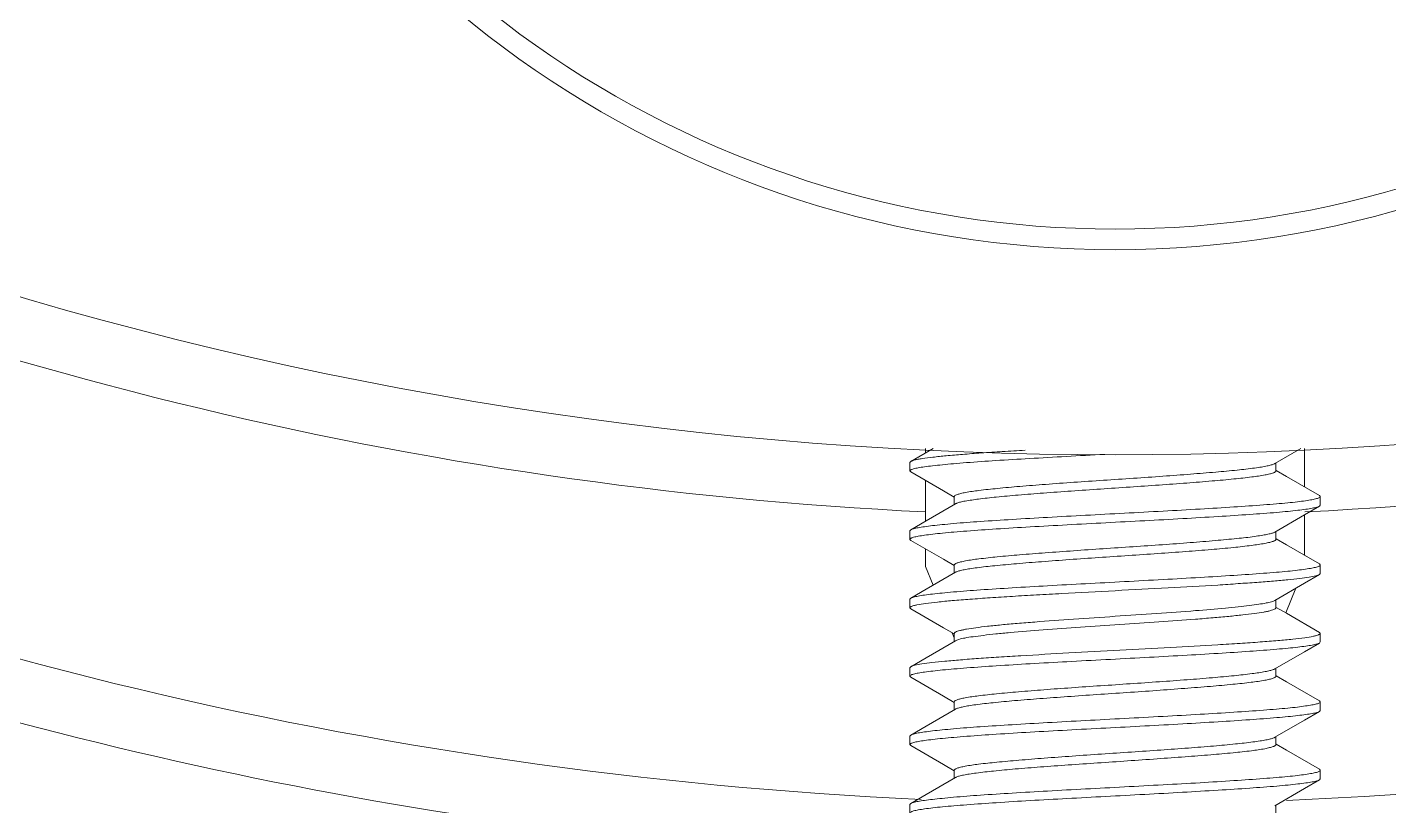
# Model space of a CAD drawing. Header units: millimetres. Extents: x 206 to 1899, y -454 to 296.
# Drawn here: x 1401.193 to 1402.437, y 51.617 to 52.328 of the extents above; entities that cross this region are included whole.
import ezdxf

# ---------------------------------------------------------------- set-up
doc = ezdxf.new("R2010")
doc.units = ezdxf.units.MM
doc.layers.add('细实线', color=7, linetype='Continuous', lineweight=15)

msp = doc.modelspace()

# ---------------------------------------------------------------- linework, layer by layer
at = {"layer": '细实线', "linetype": 'Continuous', "lineweight": 9}
for p, q in [((1402.0004, 51.9318), (1401.9996, 51.9309)), ((1402.0208, 51.9436), (1402.0004, 51.9318)), ((1402.014, 51.9397), (1402.014, 51.9436)), ((1402.333, 51.9298), (1402.3569, 51.9436)), ((1402.3603, 51.9436), (1402.3603, 51.9085)), ((1401.9996, 51.9309), (1401.9996, 51.9231)), ((1402.0004, 51.9222), (1401.9996, 51.9231)), ((1402.334, 51.9231), (1402.334, 51.9303)), ((1402.014, 51.8772), (1402.014, 51.9143)), ((1402.0402, 51.8997), (1402.0402, 51.8924)), ((1402.3738, 51.9006), (1402.3746, 51.8997)), ((1402.3746, 51.8997), (1402.3746, 51.8919)), ((1402.3603, 51.8831), (1402.3603, 51.846)), ((1402.3738, 51.8909), (1402.3746, 51.8919)), ((1402.0004, 51.8693), (1401.9996, 51.8684)), ((1401.9996, 51.8684), (1401.9996, 51.8606)), ((1402.0004, 51.8597), (1401.9996, 51.8606)), ((1402.333, 51.8673), (1402.3325, 51.867)), ((1402.334, 51.8606), (1402.334, 51.8678)), ((1402.014, 51.8358), (1402.014, 51.8518)), ((1402.0209, 51.8187), (1402.014, 51.8358)), ((1402.0402, 51.8372), (1402.0402, 51.8299)), ((1402.3738, 51.8381), (1402.3746, 51.8372)), ((1402.3746, 51.8372), (1402.3746, 51.8294)), ((1402.3738, 51.8284), (1402.3746, 51.8294)), ((1402.3523, 51.8159), (1402.3432, 51.7934)), ((1402.0004, 51.8068), (1401.9996, 51.8059)), ((1401.9996, 51.8059), (1401.9996, 51.7981)), ((1402.0004, 51.7972), (1401.9996, 51.7981)), ((1402.334, 51.7981), (1402.334, 51.8053)), ((1402.0402, 51.7706), (1402.0384, 51.7752)), ((1402.0402, 51.7747), (1402.0402, 51.7674)), ((1402.3738, 51.7756), (1402.3746, 51.7747)), ((1402.3746, 51.7747), (1402.3746, 51.7669)), ((1402.3738, 51.7659), (1402.3746, 51.7669)), ((1402.0004, 51.7443), (1401.9996, 51.7434)), ((1401.9996, 51.7434), (1401.9996, 51.7356)), ((1402.0004, 51.7347), (1401.9996, 51.7356)), ((1402.334, 51.7356), (1402.334, 51.7428)), ((1402.0402, 51.7122), (1402.0402, 51.7049)), ((1402.3738, 51.7131), (1402.3746, 51.7122)), ((1402.3746, 51.7122), (1402.3746, 51.7044)), ((1402.3738, 51.7034), (1402.3746, 51.7044)), ((1402.0004, 51.6818), (1401.9996, 51.6809)), ((1401.9996, 51.6809), (1401.9996, 51.6731)), ((1402.0004, 51.6722), (1401.9996, 51.6731)), ((1402.334, 51.6731), (1402.334, 51.6803)), ((1402.0402, 51.6497), (1402.0402, 51.6424)), ((1402.3738, 51.6506), (1402.3746, 51.6497)), ((1402.3746, 51.6497), (1402.3746, 51.6419)), ((1402.3738, 51.6409), (1402.3746, 51.6419)), ((1402.0004, 51.6193), (1401.9996, 51.6184)), ((1401.9996, 51.6184), (1401.9996, 51.6106)), ((1402.334, 51.6106), (1402.334, 51.6178))]:
    msp.add_line(p, q, dxfattribs=at)
for points in [[(1402.0004, 51.9222), (1402.0303, 51.9049), (1402.04, 51.8992)], [(1402.3738, 51.9006), (1402.3437, 51.9181), (1402.3343, 51.9235)], [(1402.0412, 51.893), (1402.0144, 51.8775), (1402.0004, 51.8693)], [(1402.333, 51.8673), (1402.3602, 51.883), (1402.3738, 51.8909)], [(1402.0004, 51.8597), (1402.0303, 51.8424), (1402.04, 51.8367)], [(1402.3738, 51.8381), (1402.3437, 51.8556), (1402.3343, 51.861)], [(1402.0412, 51.8305), (1402.0144, 51.815), (1402.0004, 51.8068)], [(1402.333, 51.8048), (1402.3602, 51.8205), (1402.3738, 51.8284)], [(1402.0004, 51.7972), (1402.0303, 51.7799), (1402.04, 51.7742)], [(1402.3738, 51.7756), (1402.3437, 51.7931), (1402.3343, 51.7985)], [(1402.0412, 51.768), (1402.0144, 51.7525), (1402.0004, 51.7443)], [(1402.333, 51.7423), (1402.3602, 51.758), (1402.3738, 51.7659)], [(1402.0004, 51.7347), (1402.0303, 51.7174), (1402.04, 51.7117)], [(1402.3738, 51.7131), (1402.3437, 51.7306), (1402.3343, 51.736)], [(1402.0412, 51.7055), (1402.0144, 51.69), (1402.0004, 51.6818)], [(1402.333, 51.6798), (1402.3602, 51.6955), (1402.3738, 51.7034)], [(1402.0004, 51.6722), (1402.0303, 51.6549), (1402.04, 51.6492)], [(1402.3738, 51.6506), (1402.3437, 51.6681), (1402.3343, 51.6735)], [(1402.0412, 51.643), (1402.0144, 51.6275), (1402.0004, 51.6193)], [(1402.333, 51.6173), (1402.3602, 51.633), (1402.3738, 51.6409)]]:
    msp.add_lwpolyline(points, dxfattribs=at)
for centre, radius, start, end in [((1402.1871, 53.0627), 0.9375, 127.9535, 52.0465), ((1402.1871, 53.0627), 0.9187, 129.182, 50.818), ((1402.1871, 55.4725), 3.5347, 233.5586, 306.4414), ((1402.1871, 55.4725), 3.591, 245.1795, 267.2327), ((1402.1871, 55.4725), 3.591, 272.7673, 294.8205), ((1402.1871, 55.4725), 3.8535, 245.1795, 267.3657), ((1402.1871, 55.4725), 3.8535, 272.3278, 294.8205), ((1402.1871, 55.4725), 3.9097, 245.1795, 262.4564), ((1402.3286, 51.8753), 0.00914, 294.4666, 295.2381), ((1402.1871, 55.4725), 4.1262, 245.1795, 262.4564)]:
    msp.add_arc(centre, radius, start, end, dxfattribs=at)
for points, knots in [([(1401.9996, 51.9231), (1401.9996, 51.9235), (1402.0005, 51.9241), (1402.0016, 51.9246), (1402.0039, 51.9253), (1402.0077, 51.9261), (1402.0135, 51.927), (1402.0209, 51.9279), (1402.0298, 51.9288), (1402.04, 51.9298), (1402.0563, 51.9311), (1402.0794, 51.9327), (1402.1098, 51.9345), (1402.143, 51.9364), (1402.1659, 51.9376), (1402.1777, 51.9382)], [0, 0, 0, 0, 0.007077, 0.013528, 0.022164, 0.046136, 0.078996, 0.120537, 0.170408, 0.228191, 0.293367, 0.443542, 0.615582, 0.803315, 1, 1, 1, 1]), ([(1402.1049, 51.942), (1402.098, 51.9416), (1402.0846, 51.9408), (1402.0656, 51.9396), (1402.0485, 51.9383), (1402.0337, 51.937), (1402.0214, 51.9358), (1402.0128, 51.9347), (1402.0074, 51.9338), (1402.0044, 51.9332), (1402.0021, 51.9326), (1402.0009, 51.9321), (1402.0004, 51.9318)], [0, 0, 0, 0, 0.198726, 0.381407, 0.545079, 0.687089, 0.805139, 0.897387, 0.933387, 0.962495, 0.984661, 1, 1, 1, 1]), ([(1402.3325, 51.9295), (1402.3316, 51.9291), (1402.3295, 51.9284), (1402.3256, 51.9275), (1402.3205, 51.9266), (1402.3114, 51.9253), (1402.2975, 51.9237), (1402.278, 51.9219), (1402.2553, 51.9201), (1402.2303, 51.9182), (1402.2037, 51.9164), (1402.1766, 51.9146), (1402.1498, 51.9128), (1402.1243, 51.9109), (1402.101, 51.9091), (1402.0808, 51.9073), (1402.0642, 51.9055), (1402.053, 51.904), (1402.0464, 51.9026), (1402.0435, 51.9018), (1402.0417, 51.9011), (1402.0408, 51.9006), (1402.0402, 51.9), (1402.0402, 51.8997)], [0, 0, 0, 0, 0.009478, 0.023025, 0.040617, 0.062127, 0.116204, 0.183454, 0.261567, 0.347841, 0.439278, 0.532699, 0.624854, 0.712536, 0.792698, 0.862564, 0.919729, 0.962265, 0.977611, 0.988888, 0.993008, 0.996157, 1, 1, 1, 1]), ([(1402.334, 51.9231), (1402.334, 51.9227), (1402.3335, 51.9222), (1402.3326, 51.9217), (1402.3309, 51.921), (1402.3281, 51.9202), (1402.3216, 51.9189), (1402.3107, 51.9173), (1402.2945, 51.9156), (1402.2747, 51.9138), (1402.2519, 51.912), (1402.2269, 51.9102), (1402.2006, 51.9084), (1402.1738, 51.9066), (1402.1474, 51.9048), (1402.1224, 51.903), (1402.0996, 51.9012), (1402.0798, 51.8994), (1402.0636, 51.8976), (1402.0527, 51.8961), (1402.0462, 51.8948), (1402.0438, 51.8941), (1402.0427, 51.8937)], [0, 0, 0, 0, 0.003787, 0.006877, 0.010915, 0.021947, 0.036961, 0.078585, 0.134573, 0.203087, 0.281832, 0.368149, 0.459119, 0.551661, 0.642637, 0.728966, 0.807726, 0.876259, 0.93227, 0.973923, 0.988951, 1, 1, 1, 1]), ([(1402.3746, 51.8997), (1402.3746, 51.8992), (1402.3738, 51.8987), (1402.3726, 51.8982), (1402.3703, 51.8975), (1402.3665, 51.8967), (1402.3607, 51.8958), (1402.3533, 51.8948), (1402.3443, 51.8939), (1402.334, 51.893), (1402.3176, 51.8917), (1402.2944, 51.8901), (1402.2639, 51.8882), (1402.2305, 51.8864), (1402.1956, 51.8845), (1402.1604, 51.8826), (1402.1262, 51.8808), (1402.0941, 51.8789), (1402.0654, 51.8771), (1402.0442, 51.8755), (1402.0296, 51.8741), (1402.0207, 51.8732), (1402.0134, 51.8723), (1402.0076, 51.8714), (1402.0034, 51.8705), (1402.0012, 51.8698), (1402.0004, 51.8693)], [0, 0, 0, 0, 0.003386, 0.006477, 0.010615, 0.022105, 0.037855, 0.057765, 0.081665, 0.109352, 0.140577, 0.212504, 0.29487, 0.384703, 0.478754, 0.573624, 0.665895, 0.752235, 0.829527, 0.894987, 0.922532, 0.946279, 0.96603, 0.981617, 0.992942, 1, 1, 1, 1]), ([(1401.9996, 51.8606), (1401.9996, 51.861), (1402.0005, 51.8616), (1402.0016, 51.8621), (1402.0039, 51.8628), (1402.0078, 51.8636), (1402.0136, 51.8645), (1402.021, 51.8654), (1402.0299, 51.8664), (1402.0403, 51.8673), (1402.0566, 51.8686), (1402.0798, 51.8702), (1402.1104, 51.8721), (1402.1437, 51.8739), (1402.1787, 51.8758), (1402.2139, 51.8776), (1402.2481, 51.8795), (1402.2802, 51.8814), (1402.3088, 51.8832), (1402.3301, 51.8848), (1402.3447, 51.8861), (1402.3536, 51.8871), (1402.3609, 51.888), (1402.3667, 51.8889), (1402.3709, 51.8898), (1402.3731, 51.8905), (1402.3738, 51.8909)], [0, 0, 0, 0, 0.003386, 0.006477, 0.010615, 0.022105, 0.037854, 0.057764, 0.081664, 0.10935, 0.140574, 0.212501, 0.294867, 0.3847, 0.478751, 0.573621, 0.665893, 0.752235, 0.829526, 0.894987, 0.922531, 0.946279, 0.96603, 0.981617, 0.992942, 1, 1, 1, 1]), ([(1402.0427, 51.8937), (1402.0426, 51.8936), (1402.0421, 51.8934), (1402.0416, 51.8932), (1402.0412, 51.893)], [0, 0, 0, 0, 0.285293, 1, 1, 1, 1]), ([(1402.3324, 51.8669), (1402.3315, 51.8665), (1402.3294, 51.8659), (1402.3254, 51.865), (1402.3203, 51.8641), (1402.3112, 51.8627), (1402.2972, 51.8612), (1402.2777, 51.8594), (1402.255, 51.8575), (1402.23, 51.8557), (1402.2034, 51.8539), (1402.1763, 51.8521), (1402.1496, 51.8502), (1402.1241, 51.8484), (1402.1009, 51.8466), (1402.0807, 51.8448), (1402.0642, 51.843), (1402.053, 51.8415), (1402.0464, 51.8401), (1402.0434, 51.8393), (1402.0417, 51.8386), (1402.0408, 51.8381), (1402.0402, 51.8375), (1402.0402, 51.8372)], [0, 0, 0, 0, 0.009619, 0.023299, 0.041011, 0.062631, 0.116882, 0.184248, 0.262419, 0.348698, 0.440095, 0.533437, 0.625485, 0.713044, 0.793079, 0.862823, 0.919883, 0.962336, 0.977651, 0.988906, 0.99302, 0.996163, 1, 1, 1, 1]), ([(1402.334, 51.8606), (1402.334, 51.8602), (1402.3335, 51.8597), (1402.3325, 51.8592), (1402.3309, 51.8585), (1402.328, 51.8577), (1402.3214, 51.8564), (1402.3104, 51.8548), (1402.294, 51.853), (1402.274, 51.8512), (1402.251, 51.8494), (1402.2258, 51.8476), (1402.1992, 51.8458), (1402.1723, 51.844), (1402.1458, 51.8422), (1402.1208, 51.8403), (1402.098, 51.8385), (1402.0784, 51.8367), (1402.0642, 51.8352), (1402.0549, 51.8339), (1402.0496, 51.833), (1402.0455, 51.8321), (1402.0432, 51.8314), (1402.0423, 51.831)], [0, 0, 0, 0, 0.003813, 0.006929, 0.011007, 0.022154, 0.037322, 0.079373, 0.135912, 0.20506, 0.284469, 0.371426, 0.462952, 0.555907, 0.647102, 0.733406, 0.811865, 0.879797, 0.934903, 0.957054, 0.97536, 0.989692, 1, 1, 1, 1]), ([(1402.3746, 51.8372), (1402.3746, 51.8367), (1402.3738, 51.8362), (1402.3726, 51.8357), (1402.3703, 51.835), (1402.3665, 51.8342), (1402.3607, 51.8333), (1402.3533, 51.8323), (1402.3443, 51.8314), (1402.334, 51.8305), (1402.3176, 51.8292), (1402.2944, 51.8276), (1402.2639, 51.8257), (1402.2305, 51.8239), (1402.1956, 51.822), (1402.1604, 51.8201), (1402.1262, 51.8183), (1402.0941, 51.8164), (1402.0655, 51.8146), (1402.0442, 51.813), (1402.0296, 51.8116), (1402.0207, 51.8107), (1402.0134, 51.8098), (1402.0076, 51.8089), (1402.0034, 51.808), (1402.0012, 51.8073), (1402.0004, 51.8068)], [0, 0, 0, 0, 0.003386, 0.006477, 0.010615, 0.022103, 0.037851, 0.057757, 0.081653, 0.109338, 0.140561, 0.212484, 0.294845, 0.384671, 0.478716, 0.573589, 0.665868, 0.752216, 0.829512, 0.894975, 0.922521, 0.946273, 0.966027, 0.981615, 0.992942, 1, 1, 1, 1]), ([(1402.0423, 51.831), (1402.0422, 51.831), (1402.0418, 51.8308), (1402.0415, 51.8307), (1402.0412, 51.8305)], [0, 0, 0, 0, 0.276834, 1, 1, 1, 1]), ([(1402.2809, 51.8189), (1402.2871, 51.8193), (1402.299, 51.8201), (1402.316, 51.8213), (1402.3312, 51.8224), (1402.3443, 51.8236), (1402.3552, 51.8247), (1402.3637, 51.8259), (1402.3692, 51.8269), (1402.3723, 51.8278), (1402.3734, 51.8282), (1402.3738, 51.8284)], [0, 0, 0, 0, 0.199908, 0.382836, 0.546037, 0.687301, 0.804651, 0.896495, 0.961703, 0.984177, 1, 1, 1, 1]), ([(1401.9996, 51.7981), (1401.9996, 51.7984), (1402, 51.7988), (1402.0006, 51.7991), (1402.0016, 51.7996), (1402.0035, 51.8002), (1402.0077, 51.8011), (1402.0149, 51.8022), (1402.0257, 51.8035), (1402.0392, 51.8047), (1402.0553, 51.806), (1402.0736, 51.8073), (1402.0939, 51.8086), (1402.1158, 51.8099), (1402.147, 51.8116), (1402.1871, 51.8137), (1402.2346, 51.8163), (1402.2658, 51.818), (1402.2809, 51.8189)], [0, 0, 0, 0, 0.002706, 0.004821, 0.007556, 0.014992, 0.025117, 0.053387, 0.092046, 0.140478, 0.197878, 0.263282, 0.33558, 0.413542, 0.495842, 0.667788, 0.839727, 1, 1, 1, 1]), ([(1402.2606, 51.7955), (1402.2488, 51.7946), (1402.2243, 51.7928), (1402.1871, 51.7903), (1402.15, 51.7878), (1402.1202, 51.7856), (1402.0982, 51.7839), (1402.0838, 51.7826), (1402.0712, 51.7813), (1402.0606, 51.78), (1402.0531, 51.7789), (1402.0482, 51.778), (1402.0454, 51.7773), (1402.0432, 51.7767), (1402.0416, 51.7761), (1402.0406, 51.7755), (1402.0402, 51.7749), (1402.0402, 51.7747)], [0, 0, 0, 0, 0.159997, 0.331612, 0.503242, 0.663229, 0.735419, 0.800747, 0.858103, 0.906538, 0.945259, 0.960788, 0.97369, 0.983949, 0.991589, 0.996744, 1, 1, 1, 1]), ([(1402.333, 51.8048), (1402.3326, 51.8045), (1402.3317, 51.8041), (1402.3291, 51.8033), (1402.3246, 51.8023), (1402.3178, 51.8012), (1402.3093, 51.8), (1402.2992, 51.7989), (1402.2827, 51.7973), (1402.2697, 51.7962), (1402.2606, 51.7955)], [0, 0, 0, 0, 0.018698, 0.043625, 0.112434, 0.206236, 0.323974, 0.46417, 0.625054, 1, 1, 1, 1]), ([(1402.334, 51.7981), (1402.334, 51.7979), (1402.3337, 51.7973), (1402.3326, 51.7967), (1402.331, 51.7961), (1402.3289, 51.7954), (1402.3261, 51.7948), (1402.3212, 51.7939), (1402.3137, 51.7928), (1402.303, 51.7915), (1402.2904, 51.7902), (1402.2761, 51.7889), (1402.2659, 51.7881), (1402.2606, 51.7877)], [0, 0, 0, 0, 0.009672, 0.024982, 0.047655, 0.078123, 0.116439, 0.162544, 0.27754, 0.42133, 0.591636, 0.785739, 1, 1, 1, 1]), ([(1402.2606, 51.7877), (1402.2495, 51.7868), (1402.2264, 51.7852), (1402.1913, 51.7828), (1402.156, 51.7804), (1402.1226, 51.778), (1402.0968, 51.776), (1402.0787, 51.7743), (1402.0674, 51.773), (1402.058, 51.7718), (1402.0505, 51.7707), (1402.0456, 51.7696), (1402.0427, 51.7687), (1402.0417, 51.7683), (1402.0412, 51.768)], [0, 0, 0, 0, 0.151742, 0.314495, 0.47844, 0.633639, 0.770719, 0.829826, 0.88143, 0.924762, 0.959211, 0.984326, 0.993331, 1, 1, 1, 1]), ([(1402.3746, 51.7747), (1402.3746, 51.7744), (1402.3743, 51.774), (1402.3737, 51.7737), (1402.3726, 51.7732), (1402.3708, 51.7726), (1402.3666, 51.7717), (1402.3594, 51.7706), (1402.3486, 51.7693), (1402.3351, 51.7681), (1402.319, 51.7668), (1402.3006, 51.7655), (1402.2877, 51.7647), (1402.2809, 51.7643)], [0, 0, 0, 0, 0.008063, 0.014366, 0.022515, 0.044677, 0.074848, 0.159093, 0.274288, 0.418618, 0.589649, 0.78459, 1, 1, 1, 1]), ([(1401.9996, 51.7356), (1401.9996, 51.736), (1402.0005, 51.7366), (1402.0016, 51.7371), (1402.0039, 51.7378), (1402.0078, 51.7386), (1402.0136, 51.7395), (1402.021, 51.7404), (1402.0299, 51.7414), (1402.0403, 51.7423), (1402.0566, 51.7436), (1402.0798, 51.7452), (1402.1104, 51.7471), (1402.1437, 51.7489), (1402.1786, 51.7508), (1402.2139, 51.7526), (1402.2481, 51.7545), (1402.2801, 51.7564), (1402.3088, 51.7582), (1402.3301, 51.7598), (1402.3447, 51.7611), (1402.3536, 51.7621), (1402.3609, 51.763), (1402.3667, 51.7639), (1402.3709, 51.7648), (1402.3731, 51.7655), (1402.3738, 51.7659)], [0, 0, 0, 0, 0.003386, 0.006477, 0.010615, 0.022103, 0.037851, 0.057758, 0.081654, 0.109339, 0.140561, 0.212485, 0.294847, 0.384675, 0.47872, 0.573593, 0.665872, 0.75222, 0.829515, 0.894977, 0.922523, 0.946274, 0.966027, 0.981616, 0.992942, 1, 1, 1, 1]), ([(1402.2809, 51.7643), (1402.2665, 51.7634), (1402.2367, 51.7617), (1402.1913, 51.7593), (1402.1457, 51.7569), (1402.1089, 51.7548), (1402.0814, 51.7531), (1402.063, 51.7519), (1402.0466, 51.7506), (1402.0324, 51.7494), (1402.0206, 51.7482), (1402.0114, 51.747), (1402.0054, 51.746), (1402.0021, 51.7451), (1402.0009, 51.7446), (1402.0004, 51.7443)], [0, 0, 0, 0, 0.153599, 0.318375, 0.484109, 0.64049, 0.712098, 0.777805, 0.836594, 0.887556, 0.929906, 0.963015, 0.986425, 0.994429, 1, 1, 1, 1]), ([(1402.3316, 51.7416), (1402.3307, 51.7412), (1402.3282, 51.7406), (1402.3218, 51.7392), (1402.3109, 51.7377), (1402.2948, 51.7359), (1402.275, 51.7341), (1402.2522, 51.7323), (1402.2272, 51.7305), (1402.2009, 51.7287), (1402.174, 51.7269), (1402.1476, 51.7251), (1402.1226, 51.7233), (1402.0998, 51.7215), (1402.0799, 51.7197), (1402.0637, 51.7179), (1402.0527, 51.7164), (1402.0462, 51.7151), (1402.0434, 51.7143), (1402.0417, 51.7136), (1402.0408, 51.7131), (1402.0402, 51.7125), (1402.0402, 51.7122)], [0, 0, 0, 0, 0.010873, 0.025738, 0.067108, 0.122906, 0.191298, 0.269987, 0.356311, 0.44734, 0.539979, 0.63108, 0.717548, 0.796449, 0.865113, 0.92123, 0.962953, 0.978005, 0.989063, 0.993111, 0.996207, 1, 1, 1, 1]), ([(1402.334, 51.7356), (1402.334, 51.7352), (1402.3335, 51.7347), (1402.3325, 51.7342), (1402.3308, 51.7335), (1402.3279, 51.7327), (1402.3213, 51.7313), (1402.3101, 51.7298), (1402.2935, 51.728), (1402.2733, 51.7262), (1402.25, 51.7244), (1402.2246, 51.7225), (1402.1978, 51.7207), (1402.1707, 51.7189), (1402.1442, 51.717), (1402.1191, 51.7152), (1402.0964, 51.7134), (1402.0769, 51.7116), (1402.0629, 51.71), (1402.0539, 51.7087), (1402.0488, 51.7078), (1402.0449, 51.7069), (1402.0427, 51.7062), (1402.0418, 51.7058)], [0, 0, 0, 0, 0.003841, 0.006988, 0.011104, 0.022368, 0.0377, 0.080193, 0.137304, 0.207107, 0.287204, 0.374824, 0.466924, 0.560305, 0.651721, 0.737997, 0.816141, 0.88345, 0.937617, 0.959182, 0.976836, 0.990451, 1, 1, 1, 1]), ([(1402.333, 51.7423), (1402.3329, 51.7422), (1402.3325, 51.742), (1402.332, 51.7418), (1402.3316, 51.7416)], [0, 0, 0, 0, 0.217266, 1, 1, 1, 1]), ([(1402.3746, 51.7122), (1402.3746, 51.7117), (1402.3738, 51.7112), (1402.3726, 51.7107), (1402.3703, 51.71), (1402.3665, 51.7092), (1402.3607, 51.7083), (1402.3533, 51.7073), (1402.3443, 51.7064), (1402.334, 51.7055), (1402.3176, 51.7042), (1402.2944, 51.7026), (1402.2639, 51.7007), (1402.2305, 51.6989), (1402.1956, 51.697), (1402.1604, 51.6951), (1402.1262, 51.6933), (1402.0941, 51.6914), (1402.0654, 51.6896), (1402.0442, 51.688), (1402.0296, 51.6866), (1402.0207, 51.6857), (1402.0134, 51.6848), (1402.0076, 51.6839), (1402.0034, 51.683), (1402.0012, 51.6823), (1402.0004, 51.6818)], [0, 0, 0, 0, 0.003386, 0.006477, 0.010615, 0.022105, 0.037854, 0.057763, 0.081662, 0.109348, 0.140571, 0.212498, 0.294863, 0.384696, 0.478746, 0.573617, 0.66589, 0.752233, 0.829526, 0.894986, 0.922531, 0.946278, 0.96603, 0.981617, 0.992942, 1, 1, 1, 1]), ([(1401.9996, 51.6731), (1401.9996, 51.6735), (1402.0005, 51.6741), (1402.0016, 51.6746), (1402.0039, 51.6753), (1402.0078, 51.6761), (1402.0136, 51.677), (1402.021, 51.6779), (1402.0299, 51.6789), (1402.0403, 51.6798), (1402.0566, 51.6811), (1402.0799, 51.6827), (1402.1104, 51.6846), (1402.1437, 51.6864), (1402.1787, 51.6883), (1402.2139, 51.6901), (1402.2481, 51.692), (1402.2802, 51.6939), (1402.3088, 51.6957), (1402.3301, 51.6973), (1402.3447, 51.6986), (1402.3536, 51.6996), (1402.3609, 51.7005), (1402.3667, 51.7014), (1402.3709, 51.7023), (1402.3731, 51.703), (1402.3738, 51.7034)], [0, 0, 0, 0, 0.003386, 0.006477, 0.010615, 0.022105, 0.037855, 0.057765, 0.081666, 0.109353, 0.140579, 0.212506, 0.294871, 0.384704, 0.478754, 0.573625, 0.665895, 0.752235, 0.829526, 0.894987, 0.922531, 0.94628, 0.966031, 0.981617, 0.992942, 1, 1, 1, 1]), ([(1402.332, 51.6792), (1402.331, 51.6789), (1402.3287, 51.6782), (1402.3246, 51.6773), (1402.3192, 51.6764), (1402.3099, 51.6751), (1402.2958, 51.6735), (1402.2761, 51.6717), (1402.2533, 51.6699), (1402.2283, 51.6681), (1402.2019, 51.6663), (1402.1749, 51.6645), (1402.1484, 51.6627), (1402.1232, 51.6608), (1402.1002, 51.659), (1402.0802, 51.6572), (1402.0639, 51.6555), (1402.0528, 51.6539), (1402.0463, 51.6526), (1402.0434, 51.6518), (1402.0417, 51.6511), (1402.0408, 51.6506), (1402.0402, 51.65), (1402.0402, 51.6497)], [0, 0, 0, 0, 0.010373, 0.024774, 0.043137, 0.065343, 0.120532, 0.188522, 0.26701, 0.353318, 0.444492, 0.537408, 0.628881, 0.715779, 0.795127, 0.864215, 0.9207, 0.96271, 0.977868, 0.989, 0.993074, 0.99619, 1, 1, 1, 1]), ([(1402.334, 51.6731), (1402.334, 51.6727), (1402.3335, 51.6722), (1402.3325, 51.6717), (1402.3308, 51.671), (1402.3279, 51.6702), (1402.3213, 51.6688), (1402.3102, 51.6673), (1402.2937, 51.6655), (1402.2735, 51.6637), (1402.2504, 51.6619), (1402.225, 51.6601), (1402.1983, 51.6582), (1402.1713, 51.6564), (1402.1448, 51.6546), (1402.1197, 51.6528), (1402.097, 51.651), (1402.0774, 51.6492), (1402.0634, 51.6476), (1402.0543, 51.6463), (1402.0491, 51.6454), (1402.0451, 51.6445), (1402.0429, 51.6438), (1402.042, 51.6434)], [0, 0, 0, 0, 0.003831, 0.006968, 0.011069, 0.022289, 0.037563, 0.079895, 0.136796, 0.20636, 0.286206, 0.373585, 0.465476, 0.558702, 0.650037, 0.736325, 0.814585, 0.882123, 0.936631, 0.958409, 0.9763, 0.990178, 1, 1, 1, 1]), ([(1402.333, 51.6798), (1402.333, 51.6797), (1402.3326, 51.6795), (1402.3323, 51.6794), (1402.332, 51.6792)], [0, 0, 0, 0, 0.222878, 1, 1, 1, 1]), ([(1402.3746, 51.6497), (1402.3746, 51.6492), (1402.3738, 51.6487), (1402.3726, 51.6482), (1402.3703, 51.6475), (1402.3665, 51.6467), (1402.3607, 51.6458), (1402.3533, 51.6448), (1402.3443, 51.6439), (1402.334, 51.643), (1402.3176, 51.6417), (1402.2944, 51.6401), (1402.2639, 51.6382), (1402.2305, 51.6364), (1402.1956, 51.6345), (1402.1604, 51.6326), (1402.1262, 51.6308), (1402.0941, 51.6289), (1402.0655, 51.6271), (1402.0442, 51.6255), (1402.0296, 51.6241), (1402.0207, 51.6232), (1402.0134, 51.6223), (1402.0076, 51.6214), (1402.0034, 51.6205), (1402.0012, 51.6198), (1402.0004, 51.6193)], [0, 0, 0, 0, 0.003386, 0.006477, 0.010615, 0.022103, 0.03785, 0.057757, 0.081653, 0.109338, 0.140561, 0.212484, 0.294844, 0.384668, 0.478712, 0.573586, 0.665865, 0.752212, 0.829507, 0.894972, 0.922519, 0.946271, 0.966026, 0.981615, 0.992941, 1, 1, 1, 1]), ([(1401.9996, 51.6106), (1401.9996, 51.611), (1402.0005, 51.6116), (1402.0016, 51.6121), (1402.0039, 51.6128), (1402.0078, 51.6136), (1402.0136, 51.6145), (1402.021, 51.6154), (1402.0299, 51.6164), (1402.0403, 51.6173), (1402.0566, 51.6186), (1402.0798, 51.6202), (1402.1104, 51.6221), (1402.1437, 51.6239), (1402.1786, 51.6258), (1402.2139, 51.6276), (1402.2481, 51.6295), (1402.2801, 51.6314), (1402.3088, 51.6332), (1402.3301, 51.6348), (1402.3447, 51.6361), (1402.3536, 51.6371), (1402.3609, 51.638), (1402.3667, 51.6389), (1402.3709, 51.6398), (1402.3731, 51.6405), (1402.3738, 51.6409)], [0, 0, 0, 0, 0.003386, 0.006477, 0.010615, 0.022103, 0.037852, 0.057761, 0.081659, 0.109346, 0.14057, 0.212495, 0.294853, 0.384678, 0.478725, 0.573599, 0.665875, 0.752216, 0.829508, 0.894972, 0.92252, 0.946272, 0.966026, 0.981615, 0.992942, 1, 1, 1, 1]), ([(1402.042, 51.6434), (1402.0419, 51.6434), (1402.0417, 51.6432), (1402.0414, 51.6431), (1402.0412, 51.643)], [0, 0, 0, 0, 0.270808, 1, 1, 1, 1])]:
    msp.add_open_spline(points, degree=3, knots=knots, dxfattribs=at)
for points in [[(1402.333, 51.9298), (1402.3329, 51.9297), (1402.3327, 51.9296), (1402.3325, 51.9295)], [(1402.0418, 51.7058), (1402.0416, 51.7057), (1402.0414, 51.7056), (1402.0412, 51.7055)]]:
    msp.add_open_spline(points, degree=3, dxfattribs=at)

doc.saveas('drawing.dxf')
